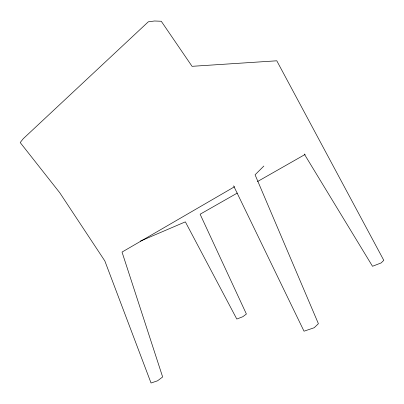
<?xml version="1.0" encoding="UTF-8"?>
<svg xmlns="http://www.w3.org/2000/svg" width="404" height="404" viewBox="0 0 404 404"><rect width="100%" height="100%" fill="white"/><g stroke="black" fill="none" stroke-linecap="round" stroke-linejoin="round"><path stroke-width="0.61" d="M263.847 166.054L255.076 174.806L318.397 323.69L314.216 327.735L304.015 331.194L233.628 185.86M234.537 186.739L122.038 252.076L162.645 376.972L157.545 380.805L151.04 383.007L104.833 260.928L59.767 192.769L20.2 142.551L23.26 138.693L148.303 21.821L154.485 20.993L161.267 21.261L192.052 66.322L276.791 60.802L383.8 260.343L381.139 262.923L372.513 266.276L304.262 154M237.284 193.067L200.116 214.231L246.395 314.029L242.834 316.706L236.805 319.049L185.36 221.852L140.385 241.112M257.52 181.542L305.156 154.414"/></g></svg>
